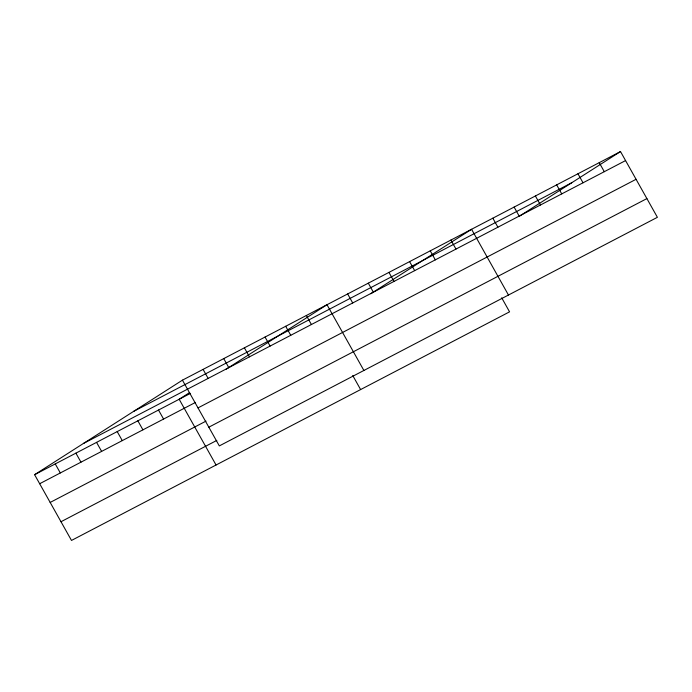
<?xml version="1.0" encoding="UTF-8"?>
<svg xmlns="http://www.w3.org/2000/svg" width="692" height="692" viewBox="0 0 692 692"><rect width="100%" height="100%" fill="white"/><g stroke="black" fill="none" stroke-linecap="round" stroke-linejoin="round"><path stroke-width="1.04" d="M501.691 297.802L509.563 311.841L71.492 540.443L34.6 474.695L182.437 380.159L620.508 151.557L657.4 217.305L219.329 445.907L182.437 380.159M189.617 392.572L179.167 399.258L216.06 465.007M226.206 369.173L326.996 304.722L363.888 370.462M370.774 293.737L471.563 229.286L508.456 295.026M519.718 216.008L620.508 151.557M133.651 411.359L571.722 182.757M83.386 443.503L625.568 160.587M34.6 474.695L190.43 393.385M39.669 483.725L195.499 402.407M197.999 407.908L636.078 179.297M50.17 502.444L206 421.125M208.828 427.189L646.899 198.587M60.991 521.725L216.821 440.406M599.229 162.663L604.298 171.685M577.95 173.761L583.019 182.792M556.671 184.868L561.74 193.898M535.392 195.974L540.461 204.996M514.113 207.072L519.182 216.103M492.842 218.179L497.903 227.21M450.907 240.055L455.976 249.085M430.26 250.833L435.32 259.863M409.603 261.611L414.672 270.641M388.956 272.388L394.016 281.419M368.3 283.166L373.369 292.197M347.652 293.944L352.712 302.975M352.747 375.531L360.618 389.561M306.348 315.5L311.409 324.522M285.692 326.278L290.761 335.3M265.045 337.056L270.105 346.078M244.388 347.825L249.457 356.856M223.741 358.603L228.801 367.634M203.085 369.381L208.154 378.412M158.511 410.036L163.58 419.067M137.864 420.814L142.924 429.844M117.207 431.592L122.276 440.614M96.56 442.37L101.62 451.392M75.904 453.148L80.973 462.169M55.256 463.925L60.316 472.947"/></g></svg>
